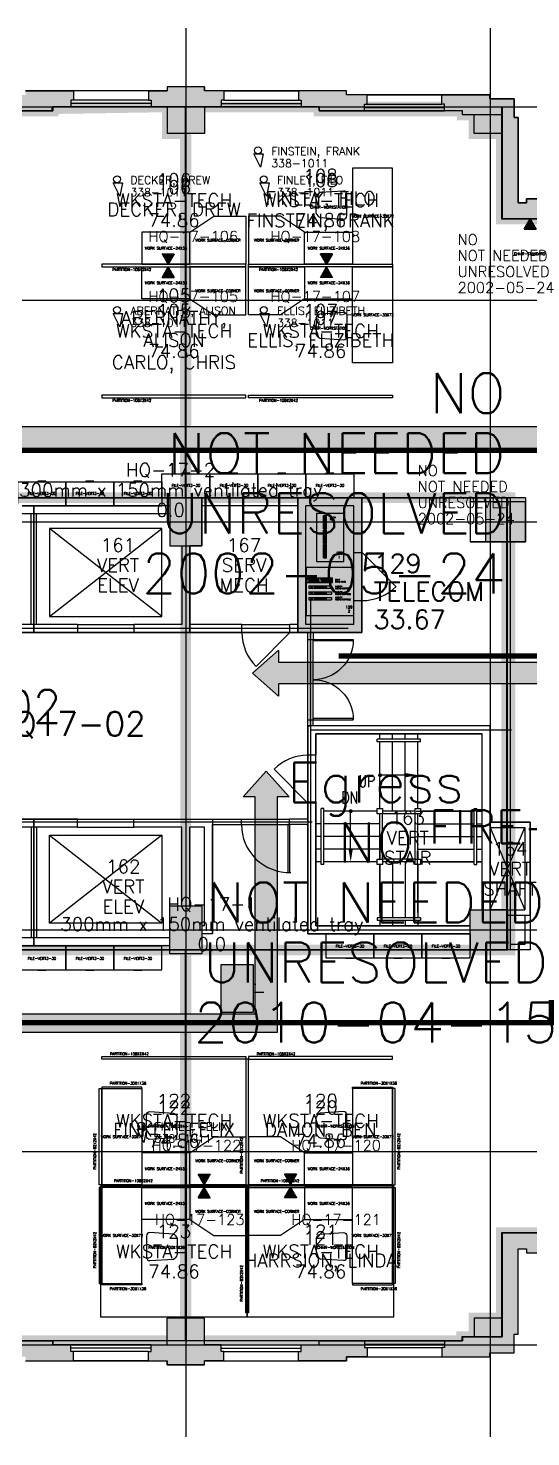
# Model space of a CAD drawing. Extents: x -90 to 1566, y -312 to 744.
# Drawn here: x 637 to 1014, y -312 to 744 of the extents above; entities that cross this region are included whole.
import ezdxf
from ezdxf.enums import TextEntityAlignment as Align

# ---------------------------------------------------------------- set-up
doc = ezdxf.new("R2010")
doc.units = 0
doc.header["$LTSCALE"] = 120
doc.header["$MEASUREMENT"] = 0
doc.layers.get('0').update_dxf_attribs({"linetype": 'CONTINUOUS'})
for name, color, linetype in [('Added', 3, 'CONTINUOUS'), ('Changed', 4, 'CONTINUOUS'), ('Changed Original Layer', 5, 'CONTINUOUS'), ('Deleted', 1, 'CONTINUOUS'), ('Unchanged', 8, 'CONTINUOUS'), ('Unchanged Layer Off', 2, 'CONTINUOUS')]:
    doc.layers.add(name, color=color, linetype=linetype)
doc.styles.add('ASSETTEXT', font='simplex.shx')
doc.styles.get("Standard").update_dxf_attribs({"font": 'simplex.shx'})

# ---------------------------------------------------------------- blocks, each defined once
blk = doc.blocks.new('ELEV')
at = {"layer": 'Unchanged'}
for p, q in [((42, -6), (-42, -72)), ((-42, -6), (42, -72))]:
    blk.add_line(p, q, dxfattribs=at)
blk.add_lwpolyline([(-42, -72), (-42, -6), (42, -6), (42, -72)], close=True, dxfattribs=at)
blk = doc.blocks.new('WNH')
at = {"layer": 'Unchanged'}
for p, q in [((-2, 5), (58, 5)), ((-2, 2.5), (58, 2.5)), ((0, 0), (56, 0)), ((0, -7), (56, -7))]:
    blk.add_line(p, q, dxfattribs=at)
blk = doc.blocks.new('90S2')
at = {"layer": 'Unchanged'}
for p, q in [((-0.5, 0), (-0.5, 1)), ((-0.46875, 0), (-0.46875, 0.998045)), ((-0.5, 0), (-0.46875, 0)), ((-0.46875, 0), (-0.46875, 0))]:
    blk.add_line(p, q, dxfattribs=at)
blk.add_arc((-0.5, 0), 1, 0, 91.706985, dxfattribs=at)
blk = doc.blocks.new('DR-DOUB')
at = {"layer": 'Unchanged'}
for p, q in [((0, 0.5), (0.015625, 0.5)), ((0, 0), (0, 0.5)), ((0.015625, 0.5), (0.015625, 0)), ((1, 0.5), (0.984375, 0.5)), ((0.984375, 0.5), (0.984375, 0)), ((1, 0), (1, 0.5)), ((0.015625, 0), (0, 0)), ((0.984375, 0), (1, 0))]:
    blk.add_line(p, q, dxfattribs=at)
for centre, start, end in [((0, 0), 0, 90), ((1, 0), 90, 180)]:
    blk.add_arc(centre, 0.5, start, end, dxfattribs=at)
blk = doc.blocks.new('CWSURF')
at = {"layer": 'Unchanged'}
blk.add_lwpolyline([(24, 36), (0, 36), (0, 0), (42, 0), (42, 24)], close=True, dxfattribs=at)
blk = doc.blocks.new('FILE')
at = {"layer": 'Unchanged'}
for p, q in [((0, 18), (36, 18)), ((0, 0), (0, 18)), ((15, 18.5), (15, 18)), ((21, 18.5), (15, 18.5)), ((21, 18), (21, 18.5)), ((36, 18), (36, 0)), ((0, 0), (36, 0))]:
    blk.add_line(p, q, dxfattribs=at)
blk = doc.blocks.new('CHAIR')
at = {"layer": 'Unchanged'}
blk.add_lwpolyline([(-6.087272, 11.499599, 0.234283), (-9.327464, 8.599554), (-10.501149, -9.063947, 0.418572), (-8.101414, -11.4996), (8.101414, -11.4996, 0.418572), (10.501149, -9.063947), (9.327464, 8.599554, 0.234283), (6.087272, 11.499599, 0.234283)], format="xyb", dxfattribs=at)
blk.add_lwpolyline([(-6.087273, 11.4996), (6.087273, 11.4996)], dxfattribs=at)
blk = doc.blocks.new('WSURF')
at = {"layer": 'Unchanged'}
for p, q in [((0, 1), (0, 0)), ((1, 1), (0, 1)), ((1, 0), (1, 1)), ((0, 0), (1, 0))]:
    blk.add_line(p, q, dxfattribs=at)
blk = doc.blocks.new('UNIT')
at = {"layer": 'Unchanged'}
blk.add_lwpolyline([(0, 0), (1, 0), (1, 1), (0, 1)], close=True, dxfattribs=at)
blk = doc.blocks.new('PART')
at = {"layer": 'Unchanged'}
for p, q in [((1, 2), (0, 2)), ((0, 2), (0, 0)), ((1, 0), (1, 2)), ((0, 0), (1, 0))]:
    blk.add_line(p, q, dxfattribs=at)
blk = doc.blocks.new('PERSON')
at = {"layer": 'Unchanged'}
blk.add_lwpolyline([(-8, 0), (-13, 10), (-6, 10), (-8, 0)], dxfattribs=at)
blk.add_circle((-9.918655, 12.655), 2.586836, dxfattribs=at)
blk = doc.blocks.new('OUTLETW')
at = {"layer": 'Unchanged'}
for p, q in [((7.8, 4.5), (0, 0)), ((7.8, -4.5), (0, 0)), ((0.2, 0.1), (7.8, 0.1)), ((0.6, 0.3), (7.8, 0.3)), ((1, 0.6), (7.8, 0.6)), ((1.3, 0.8), (7.8, 0.8)), ((1.7, 1), (7.8, 1)), ((2.1, 1.2), (7.8, 1.2)), ((2.5, 1.4), (7.8, 1.4)), ((2.9, 1.7), (7.8, 1.7)), ((3.2, 1.9), (7.8, 1.9)), ((3.6, 2.1), (7.8, 2.1)), ((4, 2.3), (7.8, 2.3)), ((4.4, 2.5), (7.8, 2.5)), ((4.8, 2.8), (7.8, 2.8)), ((5.1, 3), (7.8, 3)), ((5.5, 3.2), (7.8, 3.2)), ((5.9, 3.4), (7.8, 3.4)), ((6.3, 3.6), (7.8, 3.6)), ((6.7, 3.9), (7.8, 3.9)), ((7.1, 4.1), (7.8, 4.1)), ((7.4, 4.3), (7.8, 4.3)), ((7.8, -4.5), (7.8, 4.5)), ((0.2, -0.1), (7.8, -0.1)), ((0.6, -0.3), (7.8, -0.3)), ((1, -0.6), (7.8, -0.6)), ((1.3, -0.8), (7.8, -0.8)), ((1.7, -1), (7.8, -1)), ((2.1, -1.2), (7.8, -1.2)), ((2.5, -1.4), (7.8, -1.4)), ((2.9, -1.7), (7.8, -1.7)), ((3.2, -1.9), (7.8, -1.9)), ((3.6, -2.1), (7.8, -2.1)), ((4, -2.3), (7.8, -2.3)), ((4.4, -2.5), (7.8, -2.5)), ((4.8, -2.8), (7.8, -2.8)), ((5.1, -3), (7.8, -3)), ((5.5, -3.2), (7.8, -3.2)), ((5.9, -3.4), (7.8, -3.4)), ((6.3, -3.6), (7.8, -3.6)), ((6.7, -3.9), (7.8, -3.9)), ((7.1, -4.1), (7.8, -4.1)), ((7.4, -4.3), (7.8, -4.3))]:
    blk.add_line(p, q, dxfattribs=at)
blk = doc.blocks.new('PB3X50')
at = {"layer": 'Unchanged'}
for p, q in [((0, 21.7), (0, 31.7)), ((0, 31.7), (2.2, 31.7)), ((2.2, 21.7), (2.2, 31.7)), ((0, 21.7), (2.2, 21.7)), ((0.3, 31.3), (1.9, 31.3)), ((0.3, 30.9), (1.9, 30.9)), ((0.3, 30.5), (1.9, 30.5)), ((0.3, 30.1), (1.9, 30.1)), ((0.3, 29.7), (1.9, 29.7)), ((0.3, 29.3), (1.9, 29.3)), ((0.3, 28.9), (1.9, 28.9)), ((0.3, 28.5), (1.9, 28.5)), ((0.3, 28.1), (1.9, 28.1)), ((0.3, 27.7), (1.9, 27.7)), ((0.3, 27.3), (1.9, 27.3)), ((0.3, 26.9), (1.9, 26.9)), ((0.3, 26.5), (1.9, 26.5)), ((0.3, 26.1), (1.9, 26.1)), ((0.3, 25.7), (1.9, 25.7)), ((0.3, 25.3), (1.9, 25.3)), ((0.3, 24.9), (1.9, 24.9)), ((0.3, 24.5), (1.9, 24.5)), ((0.3, 24.1), (1.9, 24.1)), ((0.3, 23.7), (1.9, 23.7)), ((0.3, 23.3), (1.9, 23.3)), ((0.3, 22.9), (1.9, 22.9)), ((0.3, 22.5), (1.9, 22.5)), ((0.3, 22.1), (1.9, 22.1)), ((0, 20.9), (2.2, 20.9)), ((0, 10.9), (0, 20.9)), ((0, 10.9), (2.2, 10.9)), ((0.3, 20.5), (1.9, 20.5)), ((0.3, 20.1), (1.9, 20.1)), ((0.3, 19.7), (1.9, 19.7)), ((0.3, 19.3), (1.9, 19.3)), ((0.3, 18.9), (1.9, 18.9)), ((0.3, 18.5), (1.9, 18.5)), ((0.3, 18.1), (1.9, 18.1)), ((0.3, 17.7), (1.9, 17.7)), ((0.3, 17.3), (1.9, 17.3)), ((0.3, 16.9), (1.9, 16.9)), ((0.3, 16.5), (1.9, 16.5)), ((0.3, 16.1), (1.9, 16.1)), ((0.3, 15.7), (1.9, 15.7)), ((0.3, 15.3), (1.9, 15.3)), ((0.3, 14.9), (1.9, 14.9)), ((0.3, 14.5), (1.9, 14.5)), ((0.3, 14.1), (1.9, 14.1)), ((0.3, 13.7), (1.9, 13.7)), ((0.3, 13.3), (1.9, 13.3)), ((0.3, 12.9), (1.9, 12.9)), ((0.3, 12.5), (1.9, 12.5)), ((0.3, 12.1), (1.9, 12.1)), ((0.3, 11.7), (1.9, 11.7)), ((0.3, 11.3), (1.9, 11.3)), ((2.2, 10.9), (2.2, 20.9)), ((0, 0), (0, 10)), ((0, 10), (2.2, 10)), ((0, 0), (2.2, 0)), ((0.3, 9.6), (1.9, 9.6)), ((0.3, 9.2), (1.9, 9.2)), ((0.3, 8.8), (1.9, 8.8)), ((0.3, 8.4), (1.9, 8.4)), ((0.3, 8), (1.9, 8)), ((0.3, 7.6), (1.9, 7.6)), ((0.3, 7.2), (1.9, 7.2)), ((0.3, 6.8), (1.9, 6.8)), ((0.3, 6.4), (1.9, 6.4)), ((0.3, 6), (1.9, 6)), ((0.3, 5.6), (1.9, 5.6)), ((0.3, 5.2), (1.9, 5.2)), ((0.3, 4.8), (1.9, 4.8)), ((0.3, 4.4), (1.9, 4.4)), ((0.3, 4), (1.9, 4)), ((0.3, 3.6), (1.9, 3.6)), ((0.3, 3.2), (1.9, 3.2)), ((0.3, 2.8), (1.9, 2.8)), ((0.3, 2.4), (1.9, 2.4)), ((0.3, 2), (1.9, 2)), ((0.3, 1.6), (1.9, 1.6)), ((0.3, 1.2), (1.9, 1.2)), ((0.3, 0.8), (1.9, 0.8)), ((0.3, 0.4), (1.9, 0.4)), ((2.2, 0), (2.2, 10))]:
    blk.add_line(p, q, dxfattribs=at)
blk = doc.blocks.new('HUB12')
at = {"layer": 'Unchanged'}
for p, q in [((0, 1.8), (17, 1.8)), ((0, 1.8), (0, 0)), ((0, 0), (17, 0)), ((4, 1), (12.9, 1)), ((4, 1), (4, 0.3)), ((4, 0.3), (12.9, 0.3)), ((4.7, 1), (4.7, 0.3)), ((5.4, 1), (5.4, 0.3)), ((6.1, 1), (6.1, 0.3)), ((6.8, 1), (6.8, 0.3)), ((7.4, 1), (7.4, 0.3)), ((8.1, 1), (8.1, 0.3)), ((8.8, 1), (8.8, 0.3)), ((9.5, 1), (9.5, 0.3)), ((10.2, 1), (10.2, 0.3)), ((10.9, 1), (10.9, 0.3)), ((11.6, 1), (11.6, 0.3)), ((12.2, 1), (12.2, 0.3)), ((12.9, 1), (12.9, 0.3)), ((17, 1.8), (17, 0))]:
    blk.add_line(p, q, dxfattribs=at)
for points in [[(1.2, 1.3), (1.2, 1), (2.6, 1), (2.6, 1.3)], [(1.2, 0.7), (1.2, 0.3), (2.6, 0.3), (2.6, 0.7)]]:
    blk.add_lwpolyline(points, close=True, dxfattribs=at)
for s, p in [('01', (4.4, 1.3)), ('12', (12.6, 1.3))]:
    blk.add_text(s, height=0.25, dxfattribs=at).set_placement(p, align=Align.MIDDLE)
blk = doc.blocks.new('PN48')
at = {"layer": 'Unchanged'}
for p, q in [((0, 3.5), (19, 3.5)), ((0, 0), (0, 3.5)), ((0, 0), (19, 0)), ((0.9, 3), (8.9, 3)), ((0.9, 2.3), (0.9, 3)), ((0.9, 2.3), (8.9, 2.3)), ((0.9, 1.2), (8.9, 1.2)), ((0.9, 1.2), (0.9, 0.6)), ((0.9, 0.6), (8.9, 0.6)), ((1.6, 3), (1.6, 2.3)), ((1.6, 0.6), (1.6, 1.2)), ((2.3, 3), (2.3, 2.3)), ((2.3, 0.6), (2.3, 1.2)), ((2.9, 3), (2.9, 2.3)), ((2.9, 0.6), (2.9, 1.2)), ((3.6, 3), (3.6, 2.3)), ((3.6, 0.6), (3.6, 1.2)), ((4.3, 3), (4.3, 2.3)), ((4.3, 0.6), (4.3, 1.2)), ((4.9, 3), (4.9, 2.3)), ((4.9, 0.6), (4.9, 1.2)), ((5.6, 3), (5.6, 2.3)), ((5.6, 0.6), (5.6, 1.2)), ((6.3, 3), (6.3, 2.3)), ((6.3, 0.6), (6.3, 1.2)), ((6.9, 3), (6.9, 2.3)), ((6.9, 0.6), (6.9, 1.2)), ((7.6, 3), (7.6, 2.3)), ((7.6, 0.6), (7.6, 1.2)), ((8.3, 3), (8.3, 2.3)), ((8.3, 0.6), (8.3, 1.2)), ((8.9, 2.3), (8.9, 3)), ((8.9, 1.2), (8.9, 0.6)), ((10.1, 2.3), (10.1, 3)), ((18.1, 3), (10.1, 3)), ((18.1, 2.3), (10.1, 2.3)), ((10.1, 1.2), (10.1, 0.6)), ((18.1, 1.2), (10.1, 1.2)), ((18.1, 0.6), (10.1, 0.6)), ((10.7, 3), (10.7, 2.3)), ((10.7, 0.6), (10.7, 1.2)), ((11.4, 3), (11.4, 2.3)), ((11.4, 0.6), (11.4, 1.2)), ((12.1, 3), (12.1, 2.3)), ((12.1, 0.6), (12.1, 1.2)), ((12.7, 3), (12.7, 2.3)), ((12.7, 0.6), (12.7, 1.2)), ((13.4, 3), (13.4, 2.3)), ((13.4, 0.6), (13.4, 1.2)), ((14.1, 3), (14.1, 2.3)), ((14.1, 0.6), (14.1, 1.2)), ((14.7, 3), (14.7, 2.3)), ((14.7, 0.6), (14.7, 1.2)), ((15.4, 3), (15.4, 2.3)), ((15.4, 0.6), (15.4, 1.2)), ((16.1, 3), (16.1, 2.3)), ((16.1, 0.6), (16.1, 1.2)), ((16.7, 3), (16.7, 2.3)), ((16.7, 0.6), (16.7, 1.2)), ((17.4, 3), (17.4, 2.3)), ((17.4, 0.6), (17.4, 1.2)), ((18.1, 2.3), (18.1, 3)), ((18.1, 1.2), (18.1, 0.6)), ((19, 0), (19, 3.5))]:
    blk.add_line(p, q, dxfattribs=at)
for s, p in [('01', (1.3, 2.1)), ('25', (1.3, 0.3)), ('24', (17.7, 2.1)), ('48', (17.7, 0.3))]:
    blk.add_text(s, height=0.25, dxfattribs=at).set_placement(p, align=Align.MIDDLE)

msp = doc.modelspace()

# ---------------------------------------------------------------- hatches: boundary and pattern name
at = {"layer": 'Added'}
h = msp.add_hatch(color=256, dxfattribs=at)
h.paths.add_polyline_path([(769.4, 665), (741.4, 665), (741.4, 685), (729.2, 685), (729.2, 690), (727.2, 690), (727.2, 697), (741.4, 697), (741.4, 700), (769.4, 700), (769.4, 697), (783.7, 697), (783.7, 690), (781.7, 690), (781.7, 685), (769.4, 685)])
h.paths.add_polyline_path([(1117.2, 619), (1097.7, 619), (1097.7, 616), (1090.7, 616), (1090.7, 609), (1092.7, 609), (1092.7, 604), (1122.2, 604), (1122.2, 609), (1124.2, 609), (1124.2, 616), (1117.2, 616)])
h.paths.add_polyline_path([(1345.2, 538), (1325.7, 538), (1325.7, 535), (1318.7, 535), (1318.7, 528), (1320.7, 528), (1320.7, 523), (1350.2, 523), (1350.2, 528), (1352.2, 528), (1352.2, 535), (1345.2, 535)])
h.paths.add_polyline_path([(1408.2, 528), (1408.2, 535), (1438.2, 535), (1438.2, 532), (1457.4, 532), (1457.4, 518), (1460.4, 518), (1460.4, 475), (1453.4, 475), (1453.4, 477), (1448.4, 477), (1448.4, 506), (1427.4, 506), (1427.4, 520), (1418.7, 520), (1418.7, 523), (1410.2, 523), (1410.2, 528)])
h.paths.add_polyline_path([(1493.4, 176.7), (1490.4, 176.7), (1490.4, 169.7), (1483.4, 169.7), (1483.4, 171.7), (1478.4, 171.7), (1478.4, 193.2), (1483.4, 193.2), (1483.4, 195.2), (1490.4, 195.2), (1490.4, 188.2), (1493.4, 188.2)])
for points in [[(767.4, 392), (743.4, 392), (743.4, 356), (767.4, 356)], [(1009.9, 392), (1009.9, 359), (979.9, 359), (979.9, 392)]]:
    msp.add_hatch(color=256, dxfattribs=at).paths.add_polyline_path(points)
at = {"layer": 'Changed'}
msp.add_hatch(color=256, dxfattribs=at).paths.add_polyline_path([(781.7, 42), (805.7, 42), (805.7, 6), (781.7, 6)])
at = {"layer": 'Changed Original Layer'}
msp.add_hatch(color=256, dxfattribs=at).paths.add_polyline_path([(743.4, 86), (767.4, 86), (767.4, 50), (743.4, 50)])
at = {"layer": 'Deleted'}
h = msp.add_hatch(color=256, dxfattribs=at)
h.paths.add_polyline_path([(1025.4, -159), (992.4, -159), (992.4, -223), (971.4, -223), (971.4, -237), (962.7, -237), (962.7, -240), (949.2, -240), (949.2, -245), (947.2, -245), (947.2, -252), (983.2, -252), (983.2, -249), (1001.4, -249), (1001.4, -235), (1004.4, -235), (1004.4, -171), (1010.7, -171), (1010.7, -174), (1034.7, -174), (1034.7, -167), (1032.7, -167), (1032.7, -162), (1025.4, -162)])
h.paths.add_polyline_path([(875.7, -255), (839.7, -255), (839.7, -248), (841.7, -248), (841.7, -243), (855.2, -243), (855.2, -240), (889.2, -240), (889.2, -245), (891.2, -245), (891.2, -252), (875.7, -252)])
h = msp.add_hatch(color=256, dxfattribs=at)
h.paths.add_polyline_path([(655.7, -243), (655.7, -240), (621.7, -240), (621.7, -245), (619.7, -245), (619.7, -252), (635.2, -252), (635.2, -255), (671.2, -255), (671.2, -248), (669.2, -248), (669.2, -243)])
h.paths.add_polyline_path([(769.4, -243), (769.4, -223), (741.4, -223), (741.4, -243), (729.2, -243), (729.2, -248), (727.2, -248), (727.2, -255), (741.4, -255), (741.4, -258), (769.4, -258), (769.4, -255), (783.7, -255), (783.7, -248), (781.7, -248), (781.7, -243)])
at = {"layer": 'Unchanged'}
for points in [[(635.2, 697), (671.2, 697), (671.2, 690), (669.2, 690), (669.2, 685), (655.7, 685), (655.7, 682), (621.7, 682), (621.7, 687), (619.7, 687), (619.7, 694), (635.2, 694)], [(875.7, 697), (839.7, 697), (839.7, 690), (841.7, 690), (841.7, 685), (855.2, 685), (855.2, 682), (889.2, 682), (889.2, 687), (891.2, 687), (891.2, 694), (875.7, 694)], [(992.4, 601), (992.4, 665), (971.4, 665), (971.4, 679), (962.7, 679), (962.7, 682), (949.2, 682), (949.2, 687), (947.2, 687), (947.2, 694), (983.2, 694), (983.2, 691), (1001.4, 691), (1001.4, 677), (1004.4, 677), (1004.4, 613), (1010.7, 613), (1010.7, 616), (1034.7, 616), (1034.7, 609), (1032.7, 609), (1032.7, 604), (1025.4, 604), (1025.4, 601)], [(968.4, 83), (996.4, 83), (996.4, 53), (968.4, 53)]]:
    msp.add_hatch(color=256, dxfattribs=at).paths.add_polyline_path(points)
at = {"layer": 'Unchanged Layer Off'}
for points in [[(238.6, 342.5), (221.9, 362.3), (230, 362.3), (230, 445.3), (1047.7, 445.3), (1047.7, 252.5), (824.9, 252.5), (824.9, 243.3), (805.4, 260.5), (824.8, 277.7), (824.8, 268.8), (1029.9, 268.8), (1029.9, 428.4), (247.2, 428.4), (247.2, 362.2), (255.7, 362.2)], [(238.6, 342.5), (221.9, 362.3), (230, 362.3), (230, 445.3), (1047.7, 445.3), (1047.7, 252.5), (824.9, 252.5), (824.9, 243.3), (805.4, 260.5), (824.8, 277.7), (824.8, 268.8), (1029.9, 268.8), (1029.9, 428.4), (247.2, 428.4), (247.2, 362.2), (255.7, 362.2)], [(839.4, 392), (839.4, 291), (887.4, 291), (887.4, 392)], [(238.6, 333.6), (255.8, 314.2), (247.1, 314.2), (247.1, 5), (807.2, 5), (807.2, 167.8), (798.3, 167.8), (815.5, 187), (832.8, 167.8), (823.9, 167.8), (823.9, -8.8), (230.2, -8.8), (230.2, 314.1), (221.5, 314.1)], [(238.6, 333.6), (255.8, 314.2), (247.1, 314.2), (247.1, 5), (807.2, 5), (807.2, 167.8), (798.3, 167.8), (815.5, 187), (832.8, 167.8), (823.9, 167.8), (823.9, -8.8), (230.2, -8.8), (230.2, 314.1), (221.5, 314.1)]]:
    msp.add_hatch(color=256, dxfattribs=at).paths.add_polyline_path(points)

# ---------------------------------------------------------------- linework, layer by layer
at = {"layer": 'Changed'}
for p, q in [((1009.9, 392), (979.9, 392)), ((979.9, 392), (979.9, 359)), ((1009.9, 392), (1009.9, 359)), ((1009.9, 389), (979.9, 389)), ((979.9, 389), (979.9, 359)), ((1009.9, 359), (1009.9, 389)), ((979.9, 359), (1009.9, 359)), ((1009.9, 359), (979.9, 359)), ((781.7, 6), (781.7, 42)), ((781.7, 42), (790.7, 42)), ((781.7, 6), (781.7, 42)), ((781.7, 42), (805.7, 42)), ((796.7, 42), (805.7, 42)), ((805.7, 42), (805.7, 27)), ((805.7, 42), (805.7, 6)), ((807.7, 27), (805.7, 27)), ((813.7, 21), (805.7, 21)), ((805.7, 21), (805.7, 6)), ((805.7, 6), (781.7, 6)), ((805.7, 6), (781.7, 6))]:
    msp.add_line(p, q, dxfattribs=at)
at = {"layer": 'Changed Original Layer'}
for p, q in [((998.4, 392), (968.4, 392)), ((968.4, 392), (968.4, 359)), ((998.4, 392), (998.4, 359)), ((998.4, 389), (968.4, 389)), ((968.4, 389), (968.4, 359)), ((998.4, 359), (998.4, 389)), ((968.4, 359), (998.4, 359)), ((998.4, 359), (968.4, 359)), ((743.4, 50), (743.4, 86)), ((743.4, 86), (752.4, 86)), ((743.4, 50), (743.4, 86)), ((743.4, 86), (767.4, 86)), ((758.4, 86), (767.4, 86)), ((767.4, 86), (767.4, 71)), ((767.4, 86), (767.4, 50)), ((769.4, 71), (767.4, 71)), ((775.4, 65), (767.4, 65)), ((767.4, 65), (767.4, 50)), ((767.4, 50), (743.4, 50)), ((767.4, 50), (743.4, 50))]:
    msp.add_line(p, q, dxfattribs=at)
at = {"layer": 'Deleted'}
msp.add_line((1010.7, -171), (1010.7, -174), dxfattribs=at)
for points in [[(801.4, -124), (691.4, -124), (691.4, -222), (801.4, -222)], [(911.4, -124), (801.4, -124), (801.4, -222), (911.4, -222)]]:
    msp.add_lwpolyline(points, close=True, dxfattribs=at)
at = {"layer": 'Unchanged'}
for p, q in [((635.2, 697), (671.2, 697)), ((635.2, 697), (671.2, 697)), ((671.2, 697), (671.2, 690)), ((671.2, 697), (671.2, 690)), ((727.2, 697), (741.4, 697)), ((727.2, 697), (727.2, 690)), ((727.2, 697), (741.4, 697)), ((727.2, 697), (727.2, 690)), ((741.4, 700), (741.4, 697)), ((769.4, 700), (741.4, 700)), ((741.4, 700), (741.4, 697)), ((769.4, 700), (741.4, 700)), ((769.4, 700), (769.4, 697)), ((769.4, 700), (769.4, 697)), ((783.7, 697), (769.4, 697)), ((783.7, 697), (769.4, 697)), ((783.7, 697), (783.7, 690)), ((783.7, 697), (783.7, 690)), ((839.7, 697), (839.7, 690)), ((875.7, 697), (839.7, 697)), ((839.7, 697), (839.7, 690)), ((875.7, 697), (839.7, 697)), ((875.7, 694), (875.7, 697)), ((875.7, 694), (875.7, 697)), ((671.2, 690), (669.2, 690)), ((669.2, 690), (669.2, 685)), ((671.2, 690), (669.2, 690)), ((669.2, 690), (669.2, 685)), ((727.2, 690), (729.2, 690)), ((727.2, 690), (729.2, 690)), ((729.2, 690), (729.2, 685)), ((729.2, 690), (729.2, 685)), ((781.7, 690), (781.7, 685)), ((783.7, 690), (781.7, 690)), ((781.7, 690), (781.7, 685)), ((783.7, 690), (781.7, 690)), ((839.7, 690), (841.7, 690)), ((839.7, 690), (841.7, 690)), ((841.7, 690), (841.7, 685)), ((841.7, 690), (841.7, 685)), ((891.2, 694), (875.7, 694)), ((891.2, 694), (875.7, 694)), ((889.2, 682), (889.2, 687)), ((889.2, 687), (891.2, 687)), ((889.2, 682), (889.2, 687)), ((889.2, 687), (891.2, 687)), ((891.2, 687), (891.2, 694)), ((891.2, 687), (891.2, 694)), ((947.2, 687), (947.2, 694)), ((947.2, 694), (983.2, 694)), ((947.2, 687), (947.2, 694)), ((947.2, 694), (983.2, 694)), ((949.2, 687), (947.2, 687)), ((949.2, 687), (947.2, 687)), ((949.2, 682), (949.2, 687)), ((949.2, 682), (949.2, 687)), ((983.2, 694), (983.2, 691)), ((983.2, 694), (983.2, 691)), ((983.2, 691), (1001.4, 691)), ((983.2, 691), (1001.4, 691)), ((1001.4, 691), (1001.4, 677)), ((1001.4, 691), (1001.4, 677)), ((655.7, 682), (621.7, 682)), ((655.7, 682), (621.7, 682)), ((669.2, 685), (655.7, 685)), ((655.7, 685), (655.7, 682)), ((669.2, 685), (655.7, 685)), ((655.7, 685), (655.7, 682)), ((729.2, 685), (741.4, 685)), ((729.2, 685), (741.4, 685)), ((741.4, 685), (741.4, 665)), ((741.4, 685), (741.4, 665)), ((769.4, 685), (769.4, 665)), ((781.7, 685), (769.4, 685)), ((769.4, 685), (769.4, 665)), ((781.7, 685), (769.4, 685)), ((841.7, 685), (855.2, 685)), ((841.7, 685), (855.2, 685)), ((855.2, 685), (855.2, 682)), ((855.2, 685), (855.2, 682)), ((855.2, 682), (889.2, 682)), ((855.2, 682), (889.2, 682)), ((962.7, 682), (949.2, 682)), ((962.7, 682), (949.2, 682)), ((962.7, 679), (962.7, 682)), ((962.7, 679), (962.7, 682)), ((971.4, 679), (962.7, 679)), ((971.4, 679), (962.7, 679)), ((971.4, 665), (971.4, 679)), ((971.4, 665), (971.4, 679)), ((1001.4, 677), (1004.4, 677)), ((1001.4, 677), (1004.4, 677)), ((1004.4, 677), (1004.4, 613)), ((1004.4, 677), (1004.4, 613)), ((769.4, 665), (741.4, 665)), ((769.4, 665), (741.4, 665)), ((992.4, 665), (971.4, 665)), ((992.4, 665), (971.4, 665)), ((992.4, 601), (992.4, 665)), ((992.4, 601), (992.4, 665)), ((1004.4, 613), (1010.7, 613)), ((1004.4, 613), (1010.7, 613)), ((1010.7, 613), (1010.7, 616)), ((1010.7, 616), (1034.7, 616)), ((1010.7, 613), (1010.7, 616)), ((1010.7, 616), (1034.7, 616)), ((1025.4, 601), (992.4, 601)), ((1025.4, 601), (992.4, 601)), ((767.4, 392), (743.4, 392)), ((743.4, 392), (743.4, 386)), ((743.4, 392), (743.4, 356)), ((767.4, 392), (743.4, 392)), ((887.4, 392), (767.4, 392)), ((767.4, 356), (767.4, 392)), ((887.4, 350.8), (887.4, 392)), ((743.4, 386), (593.4, 386)), ((839.4, 386), (767.4, 386)), ((767.4, 356), (767.4, 386)), ((839.4, 297), (839.4, 386)), ((845.4, 297), (845.4, 386)), ((881.4, 386), (845.4, 386)), ((881.4, 350.8), (881.4, 386)), ((743.4, 380), (539.4, 380)), ((639.4, 297), (639.4, 380)), ((643.4, 297), (643.4, 380)), ((743.4, 380), (743.4, 356)), ((743.4, 356), (752.4, 356)), ((743.4, 356), (767.4, 356)), ((752.4, 356), (752.4, 297)), ((758.4, 356), (758.4, 297)), ((758.4, 356), (767.4, 356)), ((887.4, 350.8), (881.4, 350.8)), ((912.9, 325.5), (887.5, 350.9)), ((881.4, 297), (881.4, 314.8)), ((887.4, 314.8), (881.4, 314.8)), ((887.4, 291), (887.4, 314.8)), ((674.2, 297), (608.7, 297)), ((674.2, 297), (674.2, 291)), ((752.4, 297), (716.2, 297)), ((716.2, 297), (716.2, 291)), ((797.4, 297), (758.4, 297)), ((797.4, 290.9), (797.4, 297)), ((833.4, 290.9), (833.4, 297)), ((839.4, 297), (833.4, 297)), ((881.4, 297), (845.4, 297)), ((674.2, 291), (608.7, 291)), ((797.4, 291), (716.2, 291)), ((808, 265.5), (833.4, 291)), ((846.9, 291), (833.4, 291)), ((846.9, 285.6), (846.9, 291)), ((846.9, 285.6), (850.9, 285.6)), ((887.4, 291), (850.9, 291)), ((850.9, 291), (850.9, 285.6)), ((846.9, 225.6), (850.9, 225.6)), ((846.9, 199), (846.9, 225.6)), ((850.9, 221), (850.9, 225.6)), ((846.9, 199), (846.9, 221)), ((983.4, 221), (850.9, 221)), ((977.4, 215), (852.9, 215)), ((852.9, 199), (852.9, 215)), ((853, 214.9), (977.3, 214.9)), ((853, 199), (853, 214.9)), ((900.9, 211), (900.9, 215)), ((910.4, 211), (910.4, 215)), ((919.9, 211), (919.9, 215)), ((929.4, 211), (929.4, 215)), ((977.3, 214.9), (977.3, 82.9)), ((977.4, 83), (977.4, 215)), ((983.4, 148.9), (983.4, 221)), ((931.4, 211), (898.9, 211)), ((898.9, 209), (898.9, 211)), ((931.4, 209), (898.9, 209)), ((900.9, 159), (900.9, 209)), ((910.4, 157), (910.4, 209)), ((919.9, 157), (919.9, 209)), ((929.4, 159), (929.4, 209)), ((931.4, 209), (931.4, 211)), ((852.9, 199), (846.9, 199)), ((821.5, 188.4), (846.9, 163)), ((919.4, 184), (900.9, 184)), ((852.9, 163), (846.9, 163)), ((846.9, 151), (846.9, 163)), ((852.9, 71), (852.9, 163)), ((853, 71.3), (853, 163)), ((856.9, 117), (856.9, 159)), ((858.9, 159), (856.9, 159)), ((858.9, 117), (858.9, 159)), ((971.4, 117), (971.4, 159)), ((971.4, 159), (973.4, 159)), ((973.4, 117), (973.4, 159)), ((674.2, 151), (608.7, 151)), ((674.2, 145), (674.2, 151)), ((716.2, 145), (716.2, 151)), ((716.2, 151), (797, 151)), ((797, 147), (797, 151)), ((846.9, 151), (833, 151)), ((833, 147), (833, 151)), ((898.9, 157), (858.9, 157)), ((878.9, 129), (878.9, 157)), ((900.9, 121), (900.9, 155)), ((927.4, 157), (902.9, 157)), ((927.4, 155), (902.9, 155)), ((902.9, 121), (902.9, 155)), ((927.4, 121), (927.4, 155)), ((929.4, 121), (929.4, 155)), ((971.4, 157), (931.4, 157)), ((931.4, 157), (971.4, 157)), ((977.4, 157), (973.4, 157)), ((973.4, 157), (977.4, 157)), ((983.4, 148.9), (1013.4, 148.9)), ((1013.4, 148.9), (1013.4, 53)), ((674.2, 145), (608.7, 145)), ((639.4, 145), (639.4, 62)), ((643.4, 145), (643.4, 62)), ((752.4, 145), (716.2, 145)), ((752.4, 86), (752.4, 145)), ((758.4, 86), (758.4, 145)), ((769.4, 145), (758.4, 145)), ((769.4, 71), (769.4, 145)), ((775.4, 65), (775.4, 147)), ((775.4, 147), (797, 147)), ((846.9, 147), (833, 147)), ((846.9, 65), (846.9, 147)), ((856.9, 147.5), (852.9, 147.5)), ((856.9, 138), (852.9, 138)), ((900.9, 147.5), (858.9, 147.5)), ((900.9, 138), (858.9, 138)), ((929.4, 147.5), (971.4, 147.5)), ((929.4, 138), (971.4, 138)), ((973.4, 147.5), (977.4, 147.5)), ((973.4, 138), (977.4, 138)), ((983.4, 144.9), (1009.4, 83)), ((983.4, 83), (1009.4, 144.9)), ((983.4, 83), (983.4, 144.9)), ((983.4, 144.9), (1009.4, 144.9)), ((1009.4, 144.9), (1009.4, 83)), ((856.9, 128.5), (852.9, 128.5)), ((900.9, 128.5), (858.9, 128.5)), ((900.9, 127), (900.9, 121)), ((900.9, 121), (900.9, 127)), ((929.4, 128.5), (971.4, 128.5)), ((929.4, 127), (929.4, 121)), ((929.4, 121), (929.4, 127)), ((973.4, 128.5), (977.4, 128.5)), ((856.9, 119), (852.9, 119)), ((858.9, 117), (856.9, 117)), ((898.9, 119), (858.9, 119)), ((900.9, 117), (900.9, 77)), ((900.9, 81), (900.9, 117)), ((927.4, 121), (902.9, 121)), ((927.4, 119), (902.9, 119)), ((910.4, 119), (910.4, 77)), ((919.9, 119), (919.9, 77)), ((929.4, 117), (929.4, 77)), ((929.4, 81), (929.4, 117)), ((971.4, 119), (931.4, 119)), ((931.4, 119), (971.4, 119)), ((971.4, 117), (973.4, 117)), ((977.4, 119), (973.4, 119)), ((973.4, 119), (977.4, 119)), ((931.4, 77), (898.9, 77)), ((898.9, 77), (898.9, 75)), ((931.4, 75), (898.9, 75)), ((900.9, 75), (900.9, 71)), ((910.4, 75), (910.4, 71)), ((919.9, 75), (919.9, 71)), ((929.4, 75), (929.4, 71)), ((931.4, 77), (931.4, 75)), ((968.4, 71), (968.4, 83)), ((968.4, 83), (977.4, 83)), ((968.4, 53), (968.4, 83)), ((968.4, 83), (996.4, 83)), ((983.4, 83), (998.4, 83)), ((996.4, 83), (996.4, 53)), ((998.4, 83), (1009.4, 83)), ((998.4, 79), (1009.4, 79)), ((998.4, 79), (998.4, 57)), ((1009.4, 79), (1009.4, 57)), ((968.4, 65), (846.9, 65)), ((968.4, 71), (852.9, 71)), ((968.7, 70.9), (853.1, 70.9)), ((968.4, 53), (968.4, 65)), ((743.4, 62), (539.4, 62)), ((743.4, 56), (593.4, 56)), ((998.4, 53), (968.4, 53)), ((996.4, 53), (968.4, 53)), ((1009.4, 57), (998.4, 57)), ((1013.4, 53), (998.4, 53)), ((1025.4, -159), (992.4, -159)), ((992.4, -159), (992.4, -223)), ((992.4, -159), (992.4, -223)), ((1025.4, -159), (992.4, -159)), ((1004.4, -235), (1004.4, -171)), ((1004.4, -171), (1010.7, -171)), ((1004.4, -235), (1004.4, -171)), ((1004.4, -171), (1010.7, -171)), ((1010.7, -171), (1010.7, -174)), ((1010.7, -174), (1034.7, -174)), ((1010.7, -174), (1034.7, -174)), ((769.4, -223), (741.4, -223)), ((741.4, -243), (741.4, -223)), ((769.4, -223), (741.4, -223)), ((741.4, -243), (741.4, -223)), ((769.4, -243), (769.4, -223)), ((769.4, -243), (769.4, -223)), ((992.4, -223), (971.4, -223)), ((971.4, -223), (971.4, -237)), ((992.4, -223), (971.4, -223)), ((971.4, -223), (971.4, -237)), ((655.7, -240), (621.7, -240)), ((655.7, -240), (621.7, -240)), ((655.7, -243), (655.7, -240)), ((655.7, -243), (655.7, -240)), ((855.2, -243), (855.2, -240)), ((855.2, -240), (889.2, -240)), ((855.2, -243), (855.2, -240)), ((855.2, -240), (889.2, -240)), ((889.2, -240), (889.2, -245)), ((889.2, -240), (889.2, -245)), ((962.7, -240), (949.2, -240)), ((949.2, -240), (949.2, -245)), ((962.7, -240), (949.2, -240)), ((949.2, -240), (949.2, -245)), ((971.4, -237), (962.7, -237)), ((962.7, -237), (962.7, -240)), ((971.4, -237), (962.7, -237)), ((962.7, -237), (962.7, -240)), ((1001.4, -249), (1001.4, -235)), ((1001.4, -235), (1004.4, -235)), ((1001.4, -249), (1001.4, -235)), ((1001.4, -235), (1004.4, -235)), ((669.2, -243), (655.7, -243)), ((669.2, -243), (655.7, -243)), ((669.2, -248), (669.2, -243)), ((669.2, -248), (669.2, -243)), ((671.2, -248), (669.2, -248)), ((671.2, -248), (669.2, -248)), ((671.2, -255), (671.2, -248)), ((671.2, -255), (671.2, -248)), ((727.2, -248), (729.2, -248)), ((727.2, -255), (727.2, -248)), ((727.2, -248), (729.2, -248)), ((727.2, -255), (727.2, -248)), ((729.2, -243), (741.4, -243)), ((729.2, -248), (729.2, -243)), ((729.2, -243), (741.4, -243)), ((729.2, -248), (729.2, -243)), ((781.7, -243), (769.4, -243)), ((781.7, -243), (769.4, -243)), ((781.7, -248), (781.7, -243)), ((781.7, -248), (781.7, -243)), ((783.7, -248), (781.7, -248)), ((783.7, -248), (781.7, -248)), ((783.7, -255), (783.7, -248)), ((783.7, -255), (783.7, -248)), ((839.7, -255), (839.7, -248)), ((839.7, -248), (841.7, -248)), ((839.7, -255), (839.7, -248)), ((839.7, -248), (841.7, -248)), ((841.7, -248), (841.7, -243)), ((841.7, -243), (855.2, -243)), ((841.7, -248), (841.7, -243)), ((841.7, -243), (855.2, -243)), ((891.2, -252), (875.7, -252)), ((875.7, -252), (875.7, -255)), ((891.2, -252), (875.7, -252)), ((875.7, -252), (875.7, -255)), ((889.2, -245), (891.2, -245)), ((889.2, -245), (891.2, -245)), ((891.2, -245), (891.2, -252)), ((891.2, -245), (891.2, -252)), ((949.2, -245), (947.2, -245)), ((947.2, -245), (947.2, -252)), ((949.2, -245), (947.2, -245)), ((947.2, -245), (947.2, -252)), ((947.2, -252), (983.2, -252)), ((947.2, -252), (983.2, -252)), ((983.2, -252), (983.2, -249)), ((983.2, -249), (1001.4, -249)), ((983.2, -252), (983.2, -249)), ((983.2, -249), (1001.4, -249)), ((635.2, -255), (671.2, -255)), ((635.2, -255), (671.2, -255)), ((727.2, -255), (741.4, -255)), ((727.2, -255), (741.4, -255)), ((741.4, -258), (741.4, -255)), ((741.4, -258), (741.4, -255)), ((769.4, -258), (741.4, -258)), ((769.4, -258), (741.4, -258)), ((783.7, -255), (769.4, -255)), ((769.4, -258), (769.4, -255)), ((783.7, -255), (769.4, -255)), ((769.4, -258), (769.4, -255)), ((875.7, -255), (839.7, -255)), ((875.7, -255), (839.7, -255))]:
    msp.add_line(p, q, dxfattribs=at)
for points in [[(1097.7, 616), (1010.7, 616), (1010.7, 613), (1004.4, 613), (1004.4, 677), (1001.4, 677), (1001.4, 691), (983.2, 691), (983.2, 694), (875.7, 694), (875.7, 697), (769.4, 697), (769.4, 700), (741.4, 700), (741.4, 697), (635.2, 697)], [(1025.4, 601), (992.4, 601), (992.4, 679), (962.7, 679), (962.7, 682), (855.2, 682), (855.2, 685), (655.7, 685), (655.7, 682), (548.2, 682)], [(758.4, 291), (758.4, 356), (767.4, 356), (767.4, 392), (743.4, 392), (743.4, 386), (641.4, 386), (641.4, 291), (758.4, 291)], [(641.4, 291), (641.4, 386), (593.4, 386), (593.4, 386), (539.4, 386), (539.4, 386), (539.4, 386), (539.4, 356), (527.4, 356), (527.4, 291), (641.4, 291)], [(527.4, 151), (641.4, 151), (641.4, 56), (527.4, 56), (527.4, 151)], [(641.4, 56), (641.4, 151), (775.4, 151), (775.4, 65), (767.4, 65), (767.4, 50), (743.4, 50), (743.4, 56), (641.4, 56)], [(548.2, -240), (655.7, -240), (655.7, -243), (855.2, -243), (855.2, -240), (962.7, -240), (962.7, -237), (992.4, -237), (992.4, -159), (1025.4, -159)], [(635.2, -255), (741.4, -255), (741.4, -258), (769.4, -258), (769.4, -255), (875.7, -255), (875.7, -252), (983.2, -252), (983.2, -249), (1001.4, -249), (1001.4, -235), (1004.4, -235), (1004.4, -171), (1010.7, -171), (1010.7, -174), (1097.7, -174)]]:
    msp.add_lwpolyline(points, dxfattribs=at)
for points in [[(839.4, 392), (767.4, 392), (767.4, 356), (758.4, 356), (758.4, 291), (767.4, 291), (839.4, 291)], [(839.4, 291), (839.4, 392), (887.4, 392), (887.4, 291)], [(848.9, 291), (767.4, 291), (758.4, 291), (296.4, 291), (263.4, 291), (263.4, 374), (215.4, 374), (215.4, 311), (215.4, 203), (215.4, 119), (215.4, 68), (263.4, 68), (263.4, 151), (775.4, 151), (775.4, 149), (846.9, 149), (846.9, 221), (848.9, 221)], [(983.4, 148.9), (983.4, 221), (846.9, 221), (846.9, 149), (846.9, 65), (968.4, 65), (968.4, 53), (996.4, 53), (996.4, 79), (996.4, 83), (983.4, 83)], [(898.9, 155), (898.9, 159), (902.9, 159), (902.9, 155)], [(927.4, 155), (927.4, 159), (931.4, 159), (931.4, 155)], [(1013.4, 148.9), (983.4, 148.9), (983.4, 83), (996.4, 83), (996.4, 79), (1013.4, 79)], [(898.9, 117), (898.9, 121), (902.9, 121), (902.9, 117)], [(927.4, 117), (927.4, 121), (931.4, 121), (931.4, 117)]]:
    msp.add_lwpolyline(points, close=True, dxfattribs=at)
at = {"layer": 'Unchanged', "const_width": 1.5}
for points in [[(900.2, 184, 1), (901.7, 184, 1)], [(878.2, 157, 1), (879.7, 157, 1)]]:
    msp.add_lwpolyline(points, format="xyb", close=True, dxfattribs=at)
at = {"layer": 'Unchanged', "linetype": 'Continuous'}
for centre, start, end in [((887.5, 350.9), 270, 315), ((833.4, 291), 180, 225), ((846.9, 163), 90, 135)]:
    msp.add_arc(centre, 36, start, end, dxfattribs=at)
at = {"layer": 'Unchanged'}
for points in [[(919.4, 185.7), (919.4, 182.3), (929.4, 184)], [(880.6, 129), (877.3, 129), (878.9, 119)]]:
    msp.add_solid(points, dxfattribs=at)
at = {"layer": 'Unchanged Layer Off'}
for p, q in [((755.4, 744), (755.4, -312)), ((755.4, 744), (755.4, -312)), ((983.4, 744), (983.4, -312)), ((-47.9, 685), (1566.2, 685)), ((669.2, 685), (729.2, 685)), ((781.7, 685), (841.7, 685)), ((889.2, 682), (949.2, 682)), ((-47.9, 540), (1566.2, 540)), ((959.1, 545.5), (959.1, 545.5)), ((-47.9, 374), (1566.2, 374)), ((881.4, 314.8), (881.4, 350.6)), ((887.4, 314.8), (887.4, 350.8)), ((849, 69), (849, 317)), ((674.2, 297), (716.2, 297)), ((797.4, 297), (833.4, 297)), ((877, 294), (299.4, 294)), ((674.2, 291), (716.2, 291)), ((797.4, 291), (833.4, 291)), ((846.9, 225.6), (846.9, 285.6)), ((850.9, 225.6), (850.9, 285.6)), ((849, 218), (999.4, 218)), ((846.9, 163), (846.9, 199)), ((852.9, 163), (852.9, 199)), ((299.4, 149), (850, 149)), ((674.2, 151), (716.2, 151)), ((797, 151), (833, 151)), ((674.2, 145), (716.2, 145)), ((797, 147), (833, 147)), ((-47.9, 68), (1566.2, 68)), ((-47.9, -98), (1566.2, -98)), ((889.2, -240), (949.2, -240)), ((-47.9, -243), (1566.2, -243)), ((669.2, -243), (729.2, -243)), ((781.7, -243), (841.7, -243))]:
    msp.add_line(p, q, dxfattribs=at)
for points, const_width in [([(547.8, 682), (655.2, 682), (655.2, 685), (755, 685), (755, 392), (287, 392)], 8), ([(548.2, 682), (655.7, 682), (655.7, 685), (755.4, 685), (755.4, 392), (287.4, 392)], 8), ([(548.2, -240), (755, -240), (755.4, 665), (741.4, 665), (741.4, 685), (548.2, 682)], 8), ([(548.2, -240), (755, -240), (755.4, 665), (741.4, 665), (741.4, 685), (548.2, 682)], 8), ([(1199.9, -159), (992.4, -159), (992.4, -223), (971.4, -223), (971.4, -237), (962.7, -237), (962.7, -240), (755, -240), (755.4, 685), (855.2, 685), (855.2, 682), (962.7, 682), (962.7, 679), (971.4, 679), (971.4, 665), (992.4, 665), (992.4, 601), (1191.2, 601)], 8), ([(1025, -159), (992, -159), (992, -237), (962.2, -237), (962.2, -240), (755.1, -240), (755, 53), (996, 53), (996, 392), (755, 392), (755, 685), (992, 685), (992, 601), (1220, 601)], 8), ([(1199.9, -159), (992.4, -159), (992.4, -223), (971.4, -223), (971.4, -237), (962.7, -237), (962.7, -240), (755, -240), (755.4, 685), (855.2, 685), (855.2, 682), (962.7, 682), (962.7, 679), (971.4, 679), (971.4, 665), (992.4, 665), (992.4, 601), (1191.2, 601)], 8), ([(1025.4, -159), (992.4, -159), (992.4, -237), (962.7, -237), (962.7, -240), (755.5, -240), (755.4, 53), (996.4, 53), (996.4, 392), (755.4, 392), (755.4, 685), (992.5, 685), (992.4, 601), (1220.4, 601)], 8), ([(298.4, 427.6), (1261, 427.6), (1261, 8.9)], 4), ([(870, 273.4), (1029.5, 273.4), (1029.5, -1.6), (240.6, -1.6)], 4), ([(287, 53), (755, 53), (755.1, -240), (547.8, -240)], 8), ([(287.4, 53), (755.4, 53), (755.5, -240), (548.2, -240)], 8)]:
    msp.add_lwpolyline(points, dxfattribs=dict(at, const_width=const_width))
for points in [[(547.8, 682), (655.2, 682), (655.2, 685), (755, 685), (755, 392), (287, 392)], [(548.2, 682), (655.7, 682), (655.7, 685), (755.4, 685), (755.4, 392), (287.4, 392)], [(1025, -159), (992, -159), (992, -237), (962.2, -237), (962.2, -240), (755.1, -240), (755, 53), (996, 53), (996, 392), (755, 392), (755, 685), (992, 685), (992, 601), (1220, 601)], [(1025.4, -159), (992.4, -159), (992.4, -237), (962.7, -237), (962.7, -240), (755.5, -240), (755.4, 53), (996.4, 53), (996.4, 392), (755.4, 392), (755.4, 685), (992.5, 685), (992.4, 601), (1220.4, 601)], [(287, 53), (755, 53), (755.1, -240), (547.8, -240)], [(287.4, 53), (755.4, 53), (755.5, -240), (548.2, -240)]]:
    msp.add_lwpolyline(points, dxfattribs=at)
for points in [[(238.6, 342.5), (221.9, 362.3), (230, 362.3), (230, 445.3), (1047.7, 445.3), (1047.7, 252.5), (824.9, 252.5), (824.9, 243.3), (805.4, 260.5), (824.8, 277.7), (824.8, 268.8), (1029.9, 268.8), (1029.9, 428.4), (247.2, 428.4), (247.2, 362.2), (255.7, 362.2)], [(287, 392), (996, 392), (996, 53), (287, 53)], [(289.4, 392), (998.4, 392), (998.4, 53), (289.4, 53)], [(839.4, 392), (839.4, 291), (887.4, 291), (887.4, 392)], [(853.3, 380.1), (853.3, 344.1), (873.8, 344.1), (873.8, 380.1)], [(929.2, 372.3), (929.2, 372.3), (929.2, 372.3), (929.2, 372.3)], [(845.6, 339.8), (845.6, 303.8), (881.2, 303.8), (881.2, 339.8)], [(238.6, 333.6), (255.8, 314.2), (247.1, 314.2), (247.1, 5), (807.2, 5), (807.2, 167.8), (798.3, 167.8), (815.5, 187), (832.8, 167.8), (823.9, 167.8), (823.9, -8.8), (230.2, -8.8), (230.2, 314.1), (221.5, 314.1)]]:
    msp.add_lwpolyline(points, close=True, dxfattribs=at)
at = {"layer": 'Unchanged Layer Off', "const_width": 8}
for points in [[(287, 392), (996, 392), (996, 53), (287, 53)], [(289.4, 392), (998.4, 392), (998.4, 53), (289.4, 53)]]:
    msp.add_lwpolyline(points, close=True, dxfattribs=at)

# ---------------------------------------------------------------- block references
for name, p, rotation in [('WNH', (727.2, 690), 180), ('CHAIR', (864.6, 611.4), 90), ('OUTLETW', (1013.6, 601), 270), ('OUTLETW', (860.7, 567), 90), ('OUTLETW', (742.1, 565), 270), ('CWSURF', (800.4, 565), 180), ('CHAIR', (864.6, -78.6), 90), ('OUTLETW', (833.9, -123), 90), ('CWSURF', (800.4, -125), 180), ('OUTLETW', (769, -125), 270), ('CHAIR', (737.4, -169.4), 270)]:
    msp.add_blockref(name, p, dxfattribs=dict(rotation=rotation))
at = {"xscale": -1}
for name, p, rotation in [('WNH', (783.7, 690), 180), ('WNH', (891.2, 687), 180), ('OUTLETW', (742.1, 567), 270), ('CWSURF', (802.4, 565), 180), ('OUTLETW', (860.7, 565), 90), ('CHAIR', (864.6, 520.6), 90), ('FILE', (860.4, 65), 180), ('FILE', (896.4, 65), 180), ('FILE', (932.4, 65), 180), ('FILE', (629.4, 56), 180), ('FILE', (665.4, 56), 180), ('FILE', (701.4, 56), 180), ('CHAIR', (737.4, -78.6), 270), ('OUTLETW', (769, -123), 270), ('CWSURF', (802.4, -125), 180), ('OUTLETW', (833.9, -125), 90), ('CHAIR', (864.6, -169.4), 90)]:
    msp.add_blockref(name, p, dxfattribs=dict(at, rotation=rotation))
for name, p in [('PERSON', (819.4, 639.7)), ('PERSON', (713.7, 618.1)), ('PERSON', (823.7, 618.1)), ('CWSURF', (802.4, 567)), ('PERSON', (713.7, 520.1)), ('PERSON', (823.7, 520.1)), ('FILE', (629.4, 386)), ('FILE', (665.4, 386)), ('FILE', (701.4, 386)), ('FILE', (737.4, 392)), ('FILE', (773.4, 392)), ('FILE', (809.4, 392)), ('FILE', (845.4, 392)), ('PB3X50', (858.6, 346.9)), ('PN48', (846.4, 328.5)), ('HUB12', (847.6, 324.1)), ('HUB12', (847.6, 319.6)), ('HUB12', (847.6, 315.4)), ('PERSON', (731.9, -91.4)), ('CWSURF', (802.4, -123)), ('WNH', (891.2, -245)), ('WNH', (783.7, -248))]:
    msp.add_blockref(name, p)
for name, p, xscale, yscale, zscale in [('WSURF', (880.4, 567), 30, 72, 30), ('WSURF', (758.4, 591), -36, -24, 36), ('WSURF', (844.4, 591), 36, -24, 36), ('UNIT', (800.4, -29), -108, 2, 42), ('PART', (800.4, -123), 2, 47, 2), ('UNIT', (802.4, -29), 108, 2, 42), ('WSURF', (722.4, -123), -30, 72, 30), ('WSURF', (880.4, -123), 30, 72, 30), ('WSURF', (758.4, -99), -36, -24, 36), ('WSURF', (844.4, -99), 36, -24, 36), ('PART', (692.4, -125), -2, -36, 2), ('UNIT', (800.4, -125), -108, 2, 42), ('UNIT', (802.4, -125), 108, 2, 42), ('PART', (910.4, -125), 2, -36, 2), ('PART', (692.4, -197), 30, -0.5, 30), ('PART', (910.4, -197), -30, -0.5, 30)]:
    msp.add_blockref(name, p, dxfattribs=dict(xscale=xscale, yscale=yscale, zscale=zscale))
for name, p in [('CWSURF', (800.4, 567)), ('CWSURF', (800.4, -123)), ('WNH', (727.2, -248))]:
    msp.add_blockref(name, p, dxfattribs=at)
at = {"rotation": 180}
for name, p, xscale, yscale, zscale in [('UNIT', (800.4, 567), 108, 2, 42), ('WSURF', (758.4, 541), 36, -24, 36), ('UNIT', (802.4, 567), -108, 2, 42), ('WSURF', (844.4, 541), -36, -24, 36), ('WSURF', (880.4, 565), -30, 72, 30), ('UNIT', (800.4, 469), 108, 2, 42), ('UNIT', (802.4, 469), -108, 2, 42), ('PART', (692.4, -123), 2, -36, 2), ('PART', (692.4, -51), -30, -0.5, 30), ('PART', (910.4, -51), 30, -0.5, 30), ('PART', (910.4, -123), -2, -36, 2), ('WSURF', (722.4, -125), 30, 72, 30), ('WSURF', (758.4, -149), 36, -24, 36), ('PART', (800.4, -125), -2, 47, 2), ('WSURF', (844.4, -149), -36, -24, 36), ('WSURF', (880.4, -125), -30, 72, 30)]:
    msp.add_blockref(name, p, dxfattribs=dict(at, xscale=xscale, yscale=yscale, zscale=zscale))
at = {"xscale": 60, "yscale": -60, "rotation": 90}
msp.add_blockref('DR-DOUB', (850.9, 225.6), dxfattribs=at)
at = {"xscale": -36, "yscale": -36}
msp.add_blockref('90S2', (815, 147), dxfattribs=at)
at = {"layer": 'Deleted', "xscale": -1, "rotation": 180}
msp.add_blockref('ELEV', (695.2, 297), dxfattribs=at)
at = {"layer": 'Deleted'}
msp.add_blockref('ELEV', (695.2, 145), dxfattribs=at)

# ---------------------------------------------------------------- texts
at = {"layer": 'Unchanged', "style": 'ASSETTEXT', "width": 0.75}
for height, p in [(9, (897.3, 179.5)), (0.18, (900.9, 183.9))]:
    msp.add_text('UP', height=height, dxfattribs=at).set_placement(p, align=Align.MIDDLE_RIGHT)
msp.add_text('DN', height=9, dxfattribs=at).set_placement((878.2, 160), align=Align.BOTTOM_CENTER)
at = {"layer": 'Unchanged Layer Off', "style": 'ASSETTEXT'}
for s, height, p in [('338-1011', 6, (819.4, 639.7)), ('FINSTEIN, FRANK', 6, (819.4, 648.7)), ('338-1011', 6, (713.7, 618.1)), ('DECKER, DREW', 6, (713.7, 627.1)), ('338-1011', 6, (823.7, 618.1)), ('FINLEY, FILO', 6, (823.7, 627.1)), ('NO', 8, (959.1, 581.5)), ('NOT NEEDED', 8, (959.1, 569.5)), ('UNRESOLVED', 8, (959.1, 557.5)), ('2002-05-24', 8, (959.1, 545.5)), ('ABERNATHY, ALISON', 6, (713.7, 529.1)), ('ELLIS, ELIZIBETH', 6, (823.7, 529.1)), ('338-1011', 6, (713.7, 520.1)), ('338-1011', 6, (823.7, 520.1)), ('NO', 8, (929.2, 408.3)), ('NOT NEEDED', 8, (929.2, 396.3)), ('UNRESOLVED', 8, (929.2, 384.3)), ('2002-05-24', 8, (929.2, 372.3)), ('PB17H', 1, (863.3, 376.6)), ('PB1A', 1, (863.3, 375.1)), ('129', 14, (896.1, 335.8)), ('PN17', 1, (867.3, 330)), ('PN48-CAT5', 1, (867.3, 328.5)), ('TELECOM', 14, (896.1, 314.8)), ('HUB17A', 1, (867.3, 325)), ('HUB12-EXPRESS', 1, (867.3, 323.5)), ('HUB17B', 1, (867.3, 320.7)), ('HUB12-EXPRESS', 1, (867.3, 319.2)), ('HUB17C', 1, (867.3, 316.6)), ('HUB12-EXPRESS', 1, (867.3, 315.1)), ('33.67', 14, (896.1, 293.8)), ('FINKLE, FELIX', 6, (731.9, -82.4)), ('338-1011', 6, (731.9, -91.4))]:
    msp.add_text(s, height=height, dxfattribs=at).set_placement(p)
for s, height, p in [('106', 10, (746.4, 625)), ('108', 10, (856.4, 625)), ('WKSTA-TECH', 10, (746.4, 610)), ('WKSTA-TECH', 10, (856.4, 610)), ('74.86', 10, (746.4, 595)), ('74.86', 10, (856.4, 595)), ('WORK SURFACE-30X72', 2, (895.4, 602)), ('HQ-17-106', 8, (760.9, 583.9)), ('HQ-17-108', 8, (852.4, 583.9)), ('WORK SURFACE-CORNER', 2, (779.4, 584)), ('WORK SURFACE-CORNER', 2, (823.4, 584)), ('WORK SURFACE-24X36', 2, (740.4, 578)), ('WORK SURFACE-24X36', 2, (862.4, 578)), ('WORK SURFACE-24X36', 2, (740.4, 552)), ('WORK SURFACE-24X36', 2, (862.4, 552)), ('HQ-17-105', 8, (760.9, 538.8)), ('WORK SURFACE-CORNER', 2, (779.4, 546)), ('WORK SURFACE-CORNER', 2, (823.4, 546)), ('HQ-17-107', 8, (852.4, 538.8)), ('105', 10, (746.4, 527)), ('107', 10, (856.4, 527)), ('WORK SURFACE-30X72', 2, (895.4, 528)), ('WKSTA-TECH', 10, (746.4, 512)), ('WKSTA-TECH', 10, (856.4, 512)), ('74.86', 10, (746.4, 497)), ('74.86', 10, (856.4, 497)), ('HQ-17-2', 10, (743.9, 407.8)), ('300mm x 150mm ventilated tray', 10, (743.9, 392.8)), ('FILE-VERT3-30', 2, (755.4, 400.2)), ('FILE-VERT3-30', 2, (791.4, 400.2)), ('FILE-VERT3-30', 2, (827.4, 400.2)), ('FILE-VERT3-30', 2, (863.4, 400.2)), ('FILE-VERT3-30', 2, (647.4, 394.2)), ('FILE-VERT3-30', 2, (683.4, 394.2)), ('FILE-VERT3-30', 2, (719.4, 394.2)), ('0.0', 10, (743.9, 377.8)), ('161', 10, (704.4, 351.5)), ('167', 10, (798.9, 351.5)), ('129', 2, (870.3, 349.5)), ('1', 2, (870.3, 346.5)), ('VERT', 10, (704.4, 336.5)), ('SERV', 10, (798.9, 336.5)), ('ELEV', 10, (704.4, 321.5)), ('MECH', 10, (798.9, 321.5)), ('129', 2, (877.7, 309)), ('2', 2, (877.7, 306)), ('FIRE-HQ17-02', 25, (532.4, 223)), ('SP-HQ17-02', 18, (641.5, 213.5, 2)), ('Egress', 30, (897.6, 163.6)), ('NO', 30, (897.6, 118.6)), ('163', 10, (921.7, 147)), ('FIRE-HQ17-03', 25, (1067.1, 132.7)), ('VERT', 10, (921.7, 132)), ('STAIR', 10, (921.7, 117)), ('164', 10, (998.4, 123.9)), ('162', 10, (708.4, 110.5)), ('VERT', 10, (998.4, 108.9)), ('VERT', 10, (708.4, 95.5)), ('NOT NEEDED', 30, (897.6, 73.6)), ('SHAFT', 10, (998.4, 93.9)), ('ELEV', 10, (708.4, 80.5)), ('HQ-17-1', 10, (774.8, 82.4)), ('300mm x 150mm ventilated tray', 10, (774.8, 67.4)), ('0.0', 10, (774.8, 52.4)), ('UNRESOLVED', 30, (897.6, 28.6)), ('FILE-VERT3-30', 2, (878.4, 54.7)), ('FILE-VERT3-30', 2, (914.4, 54.7)), ('FILE-VERT3-30', 2, (950.4, 54.7)), ('FILE-VERT3-30', 2, (647.4, 45.7)), ('FILE-VERT3-30', 2, (683.4, 45.7)), ('FILE-VERT3-30', 2, (719.4, 45.7)), ('2010-04-15', 30, (897.6, -16.4)), ('122', 10, (746.4, -65)), ('120', 10, (856.4, -65)), ('WKSTA-TECH', 10, (746.4, -80)), ('WKSTA-TECH', 10, (856.4, -80)), ('WORK SURFACE-30X72', 2, (707.4, -88)), ('74.86', 10, (746.4, -95)), ('HQ-17-122', 8, (763.3, -97.5)), ('HQ-17-120', 8, (868, -97.5)), ('74.86', 10, (856.4, -95)), ('WORK SURFACE-30X72', 2, (895.4, -88)), ('WORK SURFACE-CORNER', 2, (779.4, -106)), ('WORK SURFACE-CORNER', 2, (823.4, -106)), ('WORK SURFACE-24X36', 2, (740.4, -112)), ('WORK SURFACE-24X36', 2, (862.4, -112)), ('WORK SURFACE-24X36', 2, (740.4, -138)), ('WORK SURFACE-24X36', 2, (862.4, -138)), ('HQ-17-123', 8, (765.7, -153.2)), ('WORK SURFACE-CORNER', 2, (779.4, -144)), ('WORK SURFACE-CORNER', 2, (823.4, -144)), ('HQ-17-121', 8, (868, -153.2)), ('123', 10, (746.4, -163)), ('121', 10, (856.4, -163)), ('WORK SURFACE-30X72', 2, (707.4, -162)), ('WKSTA-TECH', 10, (746.4, -178)), ('WKSTA-TECH', 10, (856.4, -178)), ('WORK SURFACE-30X72', 2, (895.4, -162)), ('74.86', 10, (746.4, -193)), ('74.86', 10, (856.4, -193))]:
    msp.add_text(s, height=height, dxfattribs=at).set_placement(p, align=Align.CENTER)
for s, height, p in [('CHAIR-WORKSTATION', 2, (876.6, 608.8)), ('CHAIR-STANDARD', 2, (1024.8, 573.9)), ('PARTITION-108X2X42', 2, (729.3, 562)), ('PARTITION-108X2X42', 2, (839.3, 562)), ('CHAIR-WORKSTATION', 2, (876.6, 518)), ('NO', 30, (995, 455.3)), ('PARTITION-108X2X42', 2, (729.3, 464)), ('PARTITION-108X2X42', 2, (839.3, 464)), ('NOT NEEDED', 30, (995, 410.3)), ('UNRESOLVED', 30, (995, 365.3)), ('2002-05-24', 30, (995, 320.3)), ('PARTITION-108X2X42', 2, (727.4, -26)), ('PARTITION-108X2X42', 2, (837.4, -26)), ('PARTITION-30X1X36', 2, (725.6, -48)), ('PARTITION-30X1X36', 2, (913.6, -48)), ('PARTITION-108X2X42', 2, (756.2, -80.2)), ('CHAIR-WORKSTATION', 2, (881.6, -80.2)), ('PARTITION-108X2X42', 2, (730.4, -121)), ('PARTITION-108X2X42', 2, (840.4, -121)), ('PARTITION-30X1X36', 2, (754.4, -171)), ('CHAIR-WORKSTATION', 2, (881.6, -171)), ('PARTITION-30X1X36', 2, (725.6, -202)), ('PARTITION-30X1X36', 2, (913.6, -202))]:
    msp.add_text(s, height=height, dxfattribs=at).set_placement(p, align=Align.RIGHT)
for p in [(688, -84.4), (798, -87.4), (916, -84.4), (688, -158.4), (916, -158.4), (798, -183.4)]:
    msp.add_text('PARTITION-82X2X42', height=2, rotation=90, dxfattribs=at).set_placement(p, align=Align.RIGHT)
at = {"layer": 'Unchanged Layer Off', "char_height": 10, "width": 110, "attachment_point": 5, "style": 'ASSETTEXT'}
for s, insert in [('108\\PFINLEY, FILO\\PFINSTEIN, FRANK', (856.4, 615)), ('106\\PDECKER, DREW', (746.4, 615)), ('105\\PABERNATHY, ALISON\\PCARLO, CHRIS', (746.4, 517)), ('107\\PELLIS, ELIZIBETH', (856.4, 517)), ('122\\PFINKLE, FELIX', (746.4, -75)), ('120\\PDAMON, BEN', (856.4, -75)), ('121\\PHARRSION, LINDA', (856.4, -173))]:
    msp.add_mtext(s, dxfattribs=dict(at, insert=insert))

doc.saveas('drawing.dxf')
